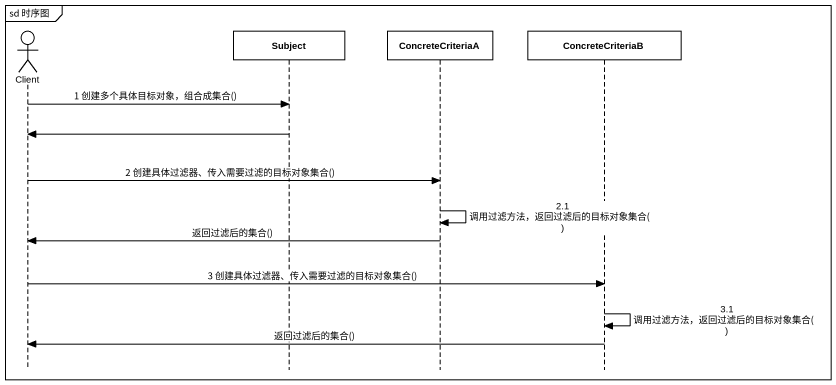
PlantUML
@startuml
mainframe sd 时序图
hide footbox
actor Client
participant Subject
participant ConcreteCriteriaA
participant ConcreteCriteriaB

Client -> Subject : 1 创建多个具体目标对象，组合成集合()
Subject -> Client
Client -> ConcreteCriteriaA : 2 创建具体过滤器、传入需要过滤的目标对象集合()
ConcreteCriteriaA -> ConcreteCriteriaA : 2.1 调用过滤方法，返回过滤后的目标对象集合()
ConcreteCriteriaA -> Client : 返回过滤后的集合()
Client -> ConcreteCriteriaB : 3 创建具体过滤器、传入需要过滤的目标对象集合()
ConcreteCriteriaB -> ConcreteCriteriaB : 3.1 调用过滤方法，返回过滤后的目标对象集合()
ConcreteCriteriaB -> Client : 返回过滤后的集合()
@enduml
